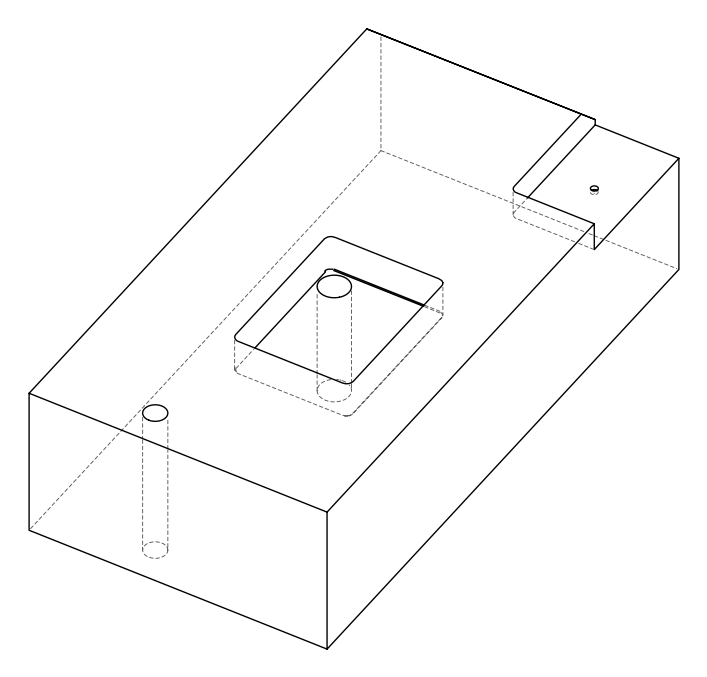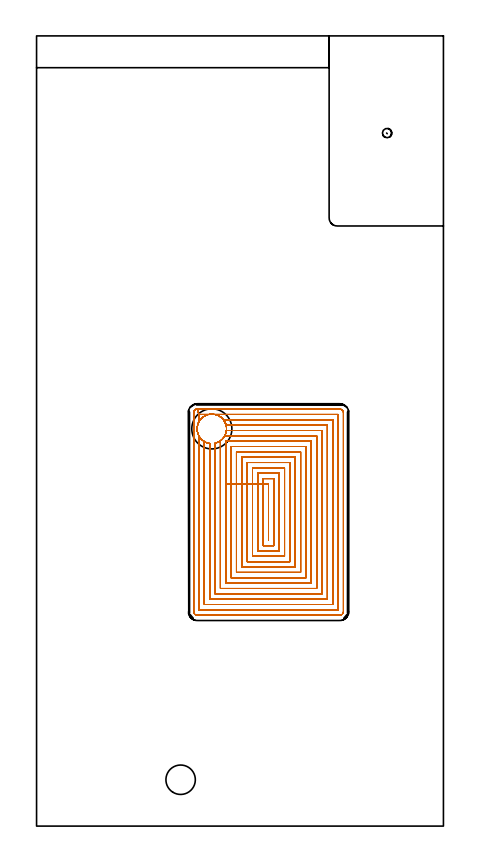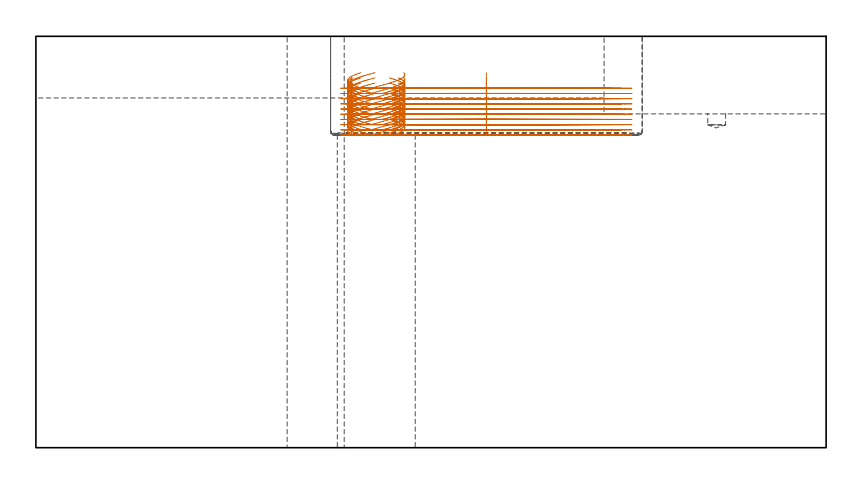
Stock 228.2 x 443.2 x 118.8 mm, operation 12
(PLAN: 12 operations, 9 tool changes, 185.3 min)
(1 SPOT_DRILL | STEP1HOLE | NXT0321_9005460120000 | 0.06 min | 3392 mm3)
(2 SPOT_DRILL_1 | STEP1HOLE_1 | NXT0321_9005460120000 | 0.03 min | 3 mm3)
(3 SPOT_DRILL_2 | STEP1POCKET | NXT0321_9005460120000 | 0.03 min | 2393 mm3)
(4 DRILL_THROUGH_HOLE_INTO_CENTER | STEP1HOLE | NXT0301_065 | 0.39 min | 6096 mm3)
(5 DRILL_TO_ENLARGE_THROUGH_HOLE | STEP1HOLE | UGT0301_054 | 0.41 min | 37684 mm3)
(6 DRILL_BLIND_HOLE_INTO_CENTER | STEP1HOLE_1 | NXT0301_038 | 0.05 min | 317 mm3)
(7 GUN_DRILL_THROUGH_HOLE | STEP1HOLE_1 | UGT0307_002 | 0.56 min | 3049 mm3)
(8 SPADE_DRILL_TO_ENLARGE_THROUGH_HOLE | STEP1HOLE_1 | UGT0306_007 | 0.51 min | 21981 mm3)
(9 DRILL_BLIND_HOLE_INTO_CENTER_1 | STEP1POCKET | NXT0301_023 | 0.03 min | 78 mm3)
(10 AREA_MILL | FG_CHAMFER_SURFACE | UGT0205_001 | 9.43 min | 27202 mm3)
(11 MILL_CORNER_NOTCH_RECTANGULAR | CORNER_NOTCH_RECTANGULAR | NXT0201_009 | Follow Part, ap 2, ae 75% | 33.96 min | 149371 mm3)
(12 MILL_RECTANGULAR_POCKET | POCKET_RECTANGULAR_STRAIGHT | UGT0201_084 | Follow Part, ap 1.5, ae 75% | 139.81 min | 299857 mm3)
(TOOL NXT0321_9005460120000 | NC Spot Drill, 142deg, 12mm, Carbide, Uncoated | D12 PA142 FL30 Z2)
(TOOL NXT0301_065 | Carbide Drill 9.4mm [860.1-0940-075A1-MM 2214] | D9.4 PA140 FL98 Z2)
(TOOL UGT0301_054 | Twist Drill 22.5 mm | D22.5 PA118 FL155 Z2)
(TOOL NXT0301_038 | Carbide Drill 6.7mm [860.1-0670-034A1-MM 2214] | D6.7 PA140 FL53 Z2)
(TOOL UGT0307_002 | Gun Drill 6 mm | D6 PA130 FL24 Z1)
(TOOL UGT0306_007 | Spade Drill 16.5mm | D16.5 PA132 FL10 Z2)
(TOOL NXT0301_023 | Carbide Drill 5.2mm [860.1-0520-016A1-MM 2214] | D5.2 PA140 FL28 Z2)
(TOOL UGT0205_001 | Chamfer Mill 20 x 3 x 45 deg. | D20 FL50 Z2)
(TOOL NXT0201_009 | ENDMILL 8mm [2P460-0800-NA 1630] | D8 FL26 Z6)
(TOOL UGT0201_084 | End mill 6 mm | D6 R1 FL30 Z4)
(OP 12 MILL_RECTANGULAR_POCKET, part 2 of 2)
G0 X93.843 Y229.73 Z108.3
G1 X93.315 Y229.381 Z108.13 F250.
X92.492 Y228.666 Z107.838
X91.77 Y227.849 Z107.546
X91.162 Y226.944 Z107.254
X90.678 Y225.967 Z106.962
X90.327 Y224.935 Z106.67
X90.115 Y223.865 Z106.377
X90.046 Y222.777 Z106.085
X90.12 Y221.689 Z105.793
X90.337 Y220.621 Z105.501
X90.693 Y219.59 Z105.209
X91.181 Y218.615 Z104.917
X91.794 Y217.713 Z104.625
X92.059 Y217.405 Z104.516
X92.651 Y216.788 Z104.286
X92.949 Y216.509 Z104.177
X93.749 Y215.909 Z103.909
X94.1 Y215.702 Z103.8
Y124.3 F500.
X166.1
Y227.9
X104.771
G0 X97.933 Y231.033 Z108.3
G1 X97.485 Y231.017 Z108.18 F250.
X96.456 Y230.849 Z107.901
X95.674 Y230.629 Z107.683
X94.951 Y230.348 Z107.475
X94.588 Y230.165 Z107.366
X94.225 Y229.982 Z107.257
X93.278 Y229.354 Z106.953
X92.427 Y228.602 Z106.648
X91.687 Y227.74 Z106.344
X91.072 Y226.785 Z106.039
X90.593 Y225.755 Z105.735
X90.261 Y224.669 Z105.431
X90.08 Y223.547 Z105.126
X90.055 Y222.411 Z104.822
X90.186 Y221.283 Z104.518
X90.47 Y220.183 Z104.213
X90.902 Y219.133 Z103.909
X91.1 Y218.778 Z103.8
Y121.3 F500.
X169.1
Y230.9
X99.849
G0 X106.23 Y220.555 Z108.3
G1 X106.437 Y221.423 Z108.061 F250.
X106.549 Y222.531 Z107.762
X106.51 Y223.643 Z107.464
X106.323 Y224.74 Z107.166
X105.99 Y225.803 Z106.868
X105.518 Y226.811 Z106.569
X105.304 Y227.156 Z106.46
X105.155 Y227.397 Z106.385
X104.917 Y227.726 Z106.276
X104.34 Y228.414 Z106.035
X103.667 Y229.062 Z105.785
X103.358 Y229.327 Z105.676
X102.447 Y229.94 Z105.381
X101.461 Y230.428 Z105.087
X100.42 Y230.78 Z104.792
X99.341 Y230.991 Z104.498
X98.244 Y231.057 Z104.203
X97.148 Y230.976 Z103.909
X96.749 Y230.9 Z103.8
X91.1 F500.
Y226.816
G0 X130.1 Y175.106 Z108.3
G1 Y191.9 Z103.8 F250.
Y160.3 F500.
Y191.9
X127.1
Y157.3
X133.1
Y194.9
X127.1
Y191.9
X124.1
Y154.3
X136.1
Y197.9
X124.1
Y191.9
X121.1
Y151.3
X139.1
Y200.9
X121.1
Y191.9
X118.1
Y148.3
X142.1
Y203.9
X118.1
Y191.9
X115.1
Y145.3
X145.1
Y206.9
X115.1
Y191.9
X112.1
Y142.3
X148.1
Y209.9
X112.1
Y191.9
X109.1
Y139.3
X151.1
Y212.9
X109.1
Y191.9
X106.1
Y136.3
X154.1
Y215.9
X106.1
Y191.9
G0 X91.1 Y230.9 Z106.8
G1 Z103.8 F250.
X90.1 Y233.9 F500.
G3 X88.1 Y231.9 R2.
G1 Y120.3
G3 X90.1 Y118.3 R2.
G1 X170.1
G3 X172.1 Y120.3 R2.
G1 Y231.9
G3 X170.1 Y233.9 R2.
G1 X90.1
G3 X89.141 Y233.655 R2.
G0 X102.134 Y230.095 Z106.8
G1 X102.475 Y229.923 Z106.698 F250.
X103.363 Y229.323 Z106.411
X103.671 Y229.058 Z106.302
X104.339 Y228.415 Z106.053
X104.917 Y227.726 Z105.812
X105.108 Y227.468 Z105.726
X105.279 Y227.196 Z105.64
X105.495 Y226.851 Z105.531
X105.975 Y225.841 Z105.231
X106.315 Y224.774 Z104.932
X106.507 Y223.672 Z104.632
X106.549 Y222.554 Z104.332
X106.44 Y221.44 Z104.032
X106.182 Y220.352 Z103.732
X105.78 Y219.308 Z103.432
X105.24 Y218.327 Z103.133
X105.004 Y217.996 Z103.024
X104.475 Y217.331 Z102.796
X104.371 Y217.215 Z102.754
X103.844 Y216.691 Z102.555
X103.732 Y216.592 Z102.515
X103.1 Y216.098 Z102.3
Y133.3 F500.
X157.1
Y218.9
X105.565
G0 X104.677 Y228.012 Z106.8
G1 X104.917 Y227.726 Z106.7 F250.
X105.108 Y227.468 Z106.614
X105.279 Y227.196 Z106.528
X105.495 Y226.851 Z106.419
X105.975 Y225.841 Z106.119
X106.315 Y224.774 Z105.819
X106.507 Y223.672 Z105.519
X106.549 Y222.554 Z105.219
X106.44 Y221.44 Z104.92
X106.182 Y220.352 Z104.62
X105.78 Y219.308 Z104.32
X105.24 Y218.327 Z104.02
X105.004 Y217.996 Z103.911
X104.475 Y217.331 Z103.683
X104.371 Y217.215 Z103.642
X103.844 Y216.691 Z103.442
X103.732 Y216.592 Z103.402
X103.046 Y216.056 Z103.169
X102.365 Y215.623 Z102.953
X101.963 Y215.409 Z102.831
X101.597 Y215.229 Z102.722
X101.054 Y215.016 Z102.565
X100.498 Y214.842 Z102.409
X100.1 Y214.753 Z102.3
Y130.3 F500.
X160.1
Y221.9
X106.494
G0 X91.552 Y227.525 Z106.8
G1 X91.162 Y226.944 Z106.612 F250.
X90.678 Y225.967 Z106.32
X90.327 Y224.935 Z106.028
X90.115 Y223.865 Z105.736
X90.046 Y222.777 Z105.444
X90.12 Y221.689 Z105.152
X90.337 Y220.621 Z104.86
X90.693 Y219.59 Z104.567
X91.181 Y218.615 Z104.275
X91.794 Y217.713 Z103.983
X92.059 Y217.405 Z103.874
X92.651 Y216.788 Z103.645
X92.949 Y216.509 Z103.536
X93.736 Y215.918 Z103.272
X94.588 Y215.424 Z103.008
X95.493 Y215.034 Z102.744
X95.882 Y214.915 Z102.635
X96.272 Y214.796 Z102.526
X96.697 Y214.701 Z102.409
X97.1 Y214.642 Z102.3
Y127.3 F500.
X163.1
Y224.9
X106.272
G0 X93.843 Y229.73 Z106.8
G1 X93.315 Y229.381 Z106.63 F250.
X92.492 Y228.666 Z106.338
X91.77 Y227.849 Z106.046
X91.162 Y226.944 Z105.754
X90.678 Y225.967 Z105.462
X90.327 Y224.935 Z105.17
X90.115 Y223.865 Z104.877
X90.046 Y222.777 Z104.585
X90.12 Y221.689 Z104.293
X90.337 Y220.621 Z104.001
X90.693 Y219.59 Z103.709
X91.181 Y218.615 Z103.417
X91.794 Y217.713 Z103.125
X92.059 Y217.405 Z103.016
X92.651 Y216.788 Z102.786
X92.949 Y216.509 Z102.677
X93.749 Y215.909 Z102.409
X94.1 Y215.702 Z102.3
Y124.3 F500.
X166.1
Y227.9
X104.771
G0 X97.934 Y231.032 Z106.8
G1 X97.318 Y230.998 Z106.635 F250.
X96.264 Y230.802 Z106.348
X95.876 Y230.683 Z106.239
X95.487 Y230.564 Z106.13
X94.951 Y230.348 Z105.975
X94.588 Y230.165 Z105.866
X94.225 Y229.982 Z105.757
X93.278 Y229.354 Z105.453
X92.427 Y228.602 Z105.148
X91.687 Y227.74 Z104.844
X91.072 Y226.785 Z104.539
X90.593 Y225.755 Z104.235
X90.261 Y224.669 Z103.931
X90.08 Y223.547 Z103.626
X90.055 Y222.411 Z103.322
X90.186 Y221.283 Z103.018
X90.47 Y220.183 Z102.713
X90.902 Y219.133 Z102.409
X91.1 Y218.778 Z102.3
Y121.3 F500.
X169.1
Y230.9
X99.849
G0 X106.23 Y220.554 Z106.8
G1 X106.44 Y221.44 Z106.556 F250.
X106.549 Y222.554 Z106.256
X106.507 Y223.672 Z105.956
X106.315 Y224.774 Z105.656
X105.975 Y225.841 Z105.357
X105.495 Y226.851 Z105.057
X105.279 Y227.196 Z104.948
X105.108 Y227.468 Z104.862
X104.917 Y227.726 Z104.776
X104.339 Y228.415 Z104.535
X103.671 Y229.058 Z104.286
X103.363 Y229.323 Z104.177
X102.451 Y229.938 Z103.883
X101.465 Y230.426 Z103.588
X100.423 Y230.779 Z103.293
X99.343 Y230.991 Z102.998
X98.245 Y231.057 Z102.704
X97.148 Y230.976 Z102.409
X96.749 Y230.9 Z102.3
X91.1 F500.
Y226.816
G0 X130.1 Y175.106 Z106.8
G1 Y191.9 Z102.3 F250.
Y160.3 F500.
Y191.9
X127.1
Y157.3
X133.1
Y194.9
X127.1
Y191.9
X124.1
Y154.3
X136.1
Y197.9
X124.1
Y191.9
X121.1
Y151.3
X139.1
Y200.9
X121.1
Y191.9
X118.1
Y148.3
X142.1
Y203.9
X118.1
Y191.9
X115.1
Y145.3
X145.1
Y206.9
X115.1
Y191.9
X112.1
Y142.3
X148.1
Y209.9
X112.1
Y191.9
X109.1
Y139.3
X151.1
Y212.9
X109.1
Y191.9
X106.1
Y136.3
X154.1
Y215.9
X106.1
Y191.9
G0 X91.1 Y230.9 Z105.3
G1 Z102.3 F250.
X90.1 Y233.9 F500.
G3 X88.1 Y231.9 R2.
G1 Y120.3
G3 X90.1 Y118.3 R2.
G1 X170.1
G3 X172.1 Y120.3 R2.
G1 Y231.9
G3 X170.1 Y233.9 R2.
G1 X90.1
G3 X89.141 Y233.655 R2.
G0 X102.135 Y230.094 Z105.3
G1 X102.474 Y229.924 Z105.198 F250.
X103.363 Y229.323 Z104.911
X103.671 Y229.058 Z104.802
X104.337 Y228.416 Z104.554
X104.917 Y227.726 Z104.312
X105.148 Y227.415 Z104.209
X105.348 Y227.084 Z104.105
X105.558 Y226.736 Z103.996
X106.016 Y225.734 Z103.701
X106.337 Y224.679 Z103.405
X106.515 Y223.591 Z103.11
X106.547 Y222.49 Z102.815
X106.432 Y221.393 Z102.519
X106.173 Y220.322 Z102.224
X105.774 Y219.295 Z101.929
X105.242 Y218.329 Z101.633
X105.005 Y217.998 Z101.524
X104.475 Y217.331 Z101.296
X104.371 Y217.215 Z101.254
X103.844 Y216.691 Z101.055
X103.732 Y216.592 Z101.015
X103.1 Y216.097 Z100.8
Y133.3 F500.
X157.1
Y218.9
X105.565
G0 X104.677 Y228.012 Z105.3
G1 X104.917 Y227.726 Z105.2 F250.
X105.148 Y227.415 Z105.096
X105.348 Y227.084 Z104.993
X105.558 Y226.736 Z104.884
X106.016 Y225.734 Z104.588
X106.337 Y224.679 Z104.293
X106.515 Y223.591 Z103.998
X106.547 Y222.49 Z103.702
X106.432 Y221.393 Z103.407
X106.173 Y220.322 Z103.111
X105.774 Y219.295 Z102.816
X105.242 Y218.329 Z102.521
X105.005 Y217.998 Z102.412
X104.475 Y217.331 Z102.183
X104.371 Y217.215 Z102.142
X103.844 Y216.691 Z101.942
X103.732 Y216.592 Z101.902
X103.048 Y216.057 Z101.67
X102.365 Y215.623 Z101.453
X101.963 Y215.409 Z101.331
X101.597 Y215.229 Z101.222
X101.054 Y215.016 Z101.065
X100.498 Y214.842 Z100.909
X100.1 Y214.753 Z100.8
Y130.3 F500.
X160.1
Y221.9
X106.494
G0 X91.552 Y227.525 Z105.3
G1 X91.162 Y226.944 Z105.113 F250.
X90.678 Y225.967 Z104.82
X90.327 Y224.935 Z104.528
X90.115 Y223.865 Z104.236
X90.046 Y222.777 Z103.944
X90.12 Y221.689 Z103.652
X90.337 Y220.621 Z103.36
X90.693 Y219.59 Z103.067
X91.181 Y218.615 Z102.775
X91.794 Y217.713 Z102.483
X92.059 Y217.405 Z102.374
X92.651 Y216.788 Z102.145
X92.949 Y216.509 Z102.036
X93.736 Y215.918 Z101.772
X94.588 Y215.424 Z101.508
X95.493 Y215.034 Z101.244
X95.882 Y214.915 Z101.135
X96.272 Y214.796 Z101.026
X96.697 Y214.701 Z100.909
X97.1 Y214.642 Z100.8
Y127.3 F500.
X163.1
Y224.9
X106.272
G0 X93.843 Y229.73 Z105.3
G1 X93.315 Y229.381 Z105.13 F250.
X92.492 Y228.666 Z104.838
X91.77 Y227.849 Z104.546
X91.162 Y226.944 Z104.254
X90.678 Y225.967 Z103.962
X90.327 Y224.935 Z103.67
X90.115 Y223.865 Z103.377
X90.046 Y222.777 Z103.085
X90.12 Y221.689 Z102.793
X90.337 Y220.621 Z102.501
X90.693 Y219.59 Z102.209
X91.181 Y218.615 Z101.917
X91.794 Y217.713 Z101.625
X92.059 Y217.405 Z101.516
X92.651 Y216.788 Z101.286
X92.949 Y216.509 Z101.177
X93.749 Y215.909 Z100.909
X94.1 Y215.702 Z100.8
Y124.3 F500.
X166.1
Y227.9
X104.771
G0 X97.934 Y231.032 Z105.3
G1 X97.307 Y230.997 Z105.132 F250.
X96.252 Y230.799 Z104.844
X95.864 Y230.679 Z104.735
X95.476 Y230.56 Z104.626
X94.951 Y230.348 Z104.475
X94.588 Y230.165 Z104.366
X94.225 Y229.982 Z104.257
X93.278 Y229.354 Z103.953
X92.427 Y228.602 Z103.648
X91.687 Y227.74 Z103.344
X91.072 Y226.785 Z103.039
X90.593 Y225.755 Z102.735
X90.261 Y224.669 Z102.431
X90.08 Y223.547 Z102.126
X90.055 Y222.411 Z101.822
X90.186 Y221.283 Z101.518
X90.47 Y220.183 Z101.213
X90.902 Y219.133 Z100.909
X91.1 Y218.778 Z100.8
Y121.3 F500.
X169.1
Y230.9
X99.849
G0 X106.23 Y220.555 Z105.3
G1 X106.432 Y221.393 Z105.069 F250.
X106.547 Y222.49 Z104.773
X106.515 Y223.591 Z104.478
X106.337 Y224.679 Z104.183
X106.016 Y225.734 Z103.887
X105.558 Y226.736 Z103.592
X105.348 Y227.084 Z103.483
X105.148 Y227.415 Z103.379
X104.917 Y227.726 Z103.276
X104.337 Y228.416 Z103.034
X103.671 Y229.058 Z102.786
X103.363 Y229.323 Z102.677
X102.451 Y229.938 Z102.383
X101.465 Y230.426 Z102.088
X100.423 Y230.779 Z101.793
X99.343 Y230.991 Z101.498
X98.245 Y231.057 Z101.204
X97.148 Y230.976 Z100.909
X96.749 Y230.9 Z100.8
X91.1 F500.
Y226.816
G0 X130.1 Y175.106 Z105.3
G1 Y191.9 Z100.8 F250.
Y160.3 F500.
Y191.9
X127.1
Y157.3
X133.1
Y194.9
X127.1
Y191.9
X124.1
Y154.3
X136.1
Y197.9
X124.1
Y191.9
X121.1
Y151.3
X139.1
Y200.9
X121.1
Y191.9
X118.1
Y148.3
X142.1
Y203.9
X118.1
Y191.9
X115.1
Y145.3
X145.1
Y206.9
X115.1
Y191.9
X112.1
Y142.3
X148.1
Y209.9
X112.1
Y191.9
X109.1
Y139.3
X151.1
Y212.9
X109.1
Y191.9
X106.1
Y136.3
X154.1
Y215.9
X106.1
Y191.9
G0 X91.1 Y230.9 Z103.8
G1 Z100.8 F250.
X90.1 Y233.9 F500.
G3 X88.1 Y231.9 R2.
G1 Y120.3
G3 X90.1 Y118.3 R2.
G1 X170.1
G3 X172.1 Y120.3 R2.
G1 Y231.9
G3 X170.1 Y233.9 R2.
G1 X90.1
G3 X89.141 Y233.655 R2.
G0 X102.135 Y230.094 Z103.8
G1 X102.473 Y229.925 Z103.699 F250.
X103.361 Y229.325 Z103.411
X103.669 Y229.06 Z103.303
X104.336 Y228.418 Z103.054
X104.917 Y227.726 Z102.813
X105.136 Y227.43 Z102.714
X105.329 Y227.116 Z102.615
X105.541 Y226.769 Z102.506
X106.005 Y225.764 Z102.209
X106.331 Y224.707 Z101.913
X106.513 Y223.615 Z101.617
X106.548 Y222.509 Z101.32
X106.435 Y221.409 Z101.024
X106.177 Y220.333 Z100.727
X105.777 Y219.301 Z100.431
X105.243 Y218.332 Z100.134
X105.007 Y218. Z100.025
X104.476 Y217.332 Z99.796
X104.368 Y217.212 Z99.753
X103.845 Y216.692 Z99.556
X103.728 Y216.589 Z99.514
X103.1 Y216.097 Z99.3
Y133.3 F500.
X157.1
Y218.9
X105.565
G0 X104.676 Y228.012 Z103.8
G1 X104.917 Y227.726 Z103.7 F250.
X105.136 Y227.43 Z103.601
X105.329 Y227.116 Z103.502
X105.541 Y226.769 Z103.393
X106.005 Y225.764 Z103.097
X106.331 Y224.707 Z102.8
X106.513 Y223.615 Z102.504
X106.548 Y222.509 Z102.207
X106.435 Y221.409 Z101.911
X106.177 Y220.333 Z101.614
X105.777 Y219.301 Z101.318
X105.243 Y218.332 Z101.021
X105.007 Y218. Z100.912
X104.476 Y217.332 Z100.684
X104.368 Y217.212 Z100.641
X103.845 Y216.692 Z100.443
X103.728 Y216.589 Z100.401
X103.05 Y216.058 Z100.17
X102.362 Y215.622 Z99.952
X101.964 Y215.409 Z99.831
X101.796 Y215.326 Z99.781
X101.623 Y215.251 Z99.73
X101.25 Y215.087 Z99.621
X100.498 Y214.842 Z99.409
X100.1 Y214.753 Z99.3
Y130.3 F500.
X160.1
Y221.9
X106.494
G0 X91.546 Y227.529 Z103.8
G1 X91.053 Y226.752 Z103.553 F250.
X90.599 Y225.77 Z103.264
X90.277 Y224.737 Z102.974
X90.092 Y223.671 Z102.684
X90.048 Y222.59 Z102.394
X90.146 Y221.513 Z102.104
X90.384 Y220.457 Z101.814
X90.757 Y219.442 Z101.524
X91.26 Y218.484 Z101.234
X91.795 Y217.712 Z100.983
X92.06 Y217.404 Z100.874
X92.649 Y216.79 Z100.646
X92.946 Y216.512 Z100.537
X93.735 Y215.919 Z100.272
X94.588 Y215.424 Z100.008
X95.493 Y215.034 Z99.744
X96.451 Y214.753 Z99.477
X96.697 Y214.701 Z99.409
X97.1 Y214.642 Z99.3
Y127.3 F500.
X163.1
Y224.9
X106.272
G0 X93.834 Y229.743 Z103.8
G1 X93.121 Y229.23 Z103.565 F250.
X92.325 Y228.497 Z103.275
X91.632 Y227.666 Z102.985
X91.053 Y226.752 Z102.695
X90.599 Y225.77 Z102.405
X90.277 Y224.737 Z102.115
X90.092 Y223.671 Z101.825
X90.048 Y222.59 Z101.535
X90.146 Y221.513 Z101.245
X90.384 Y220.457 Z100.955
X90.757 Y219.442 Z100.666
X91.26 Y218.484 Z100.376
X91.795 Y217.712 Z100.124
X92.06 Y217.404 Z100.015
X92.649 Y216.79 Z99.787
X92.946 Y216.512 Z99.678
X93.749 Y215.91 Z99.409
X94.1 Y215.702 Z99.3
Y124.3 F500.
X166.1
Y227.9
X104.771
G0 X97.933 Y231.032 Z103.8
G1 X97.314 Y230.998 Z103.634 F250.
X96.26 Y230.801 Z103.347
X95.872 Y230.682 Z103.238
X95.484 Y230.562 Z103.129
X94.954 Y230.349 Z102.976
X94.591 Y230.167 Z102.867
X94.228 Y229.984 Z102.758
X93.778 Y229.708 Z102.617
X93.449 Y229.469 Z102.508
X93.121 Y229.23 Z102.399
X92.302 Y228.472 Z102.1
X91.592 Y227.611 Z101.801
X91.005 Y226.662 Z101.502
X90.551 Y225.642 Z101.203
X90.238 Y224.571 Z100.904
X90.073 Y223.467 Z100.605
X90.058 Y222.351 Z100.306
X90.193 Y221.244 Z100.007
X90.476 Y220.164 Z99.708
X90.902 Y219.133 Z99.409
X91.1 Y218.778 Z99.3
Y121.3 F500.
X169.1
Y230.9
X99.849
G0 X106.23 Y220.555 Z103.8
G1 X106.435 Y221.409 Z103.565 F250.
X106.548 Y222.509 Z103.268
X106.513 Y223.615 Z102.972
X106.331 Y224.707 Z102.675
X106.005 Y225.764 Z102.379
X105.541 Y226.769 Z102.082
X105.329 Y227.116 Z101.973
X105.136 Y227.43 Z101.874
X104.917 Y227.726 Z101.776
X104.336 Y228.418 Z101.534
X103.669 Y229.06 Z101.286
X103.361 Y229.325 Z101.177
X102.449 Y229.939 Z100.882
X101.463 Y230.427 Z100.587
X100.422 Y230.779 Z100.293
X99.342 Y230.991 Z99.998
X98.245 Y231.057 Z99.704
X97.148 Y230.976 Z99.409
X96.749 Y230.9 Z99.3
X91.1 F500.
Y226.816
G0 X130.1 Y175.106 Z103.8
G1 Y191.9 Z99.3 F250.
Y160.3 F500.
Y191.9
X127.1
Y157.3
X133.1
Y194.9
X127.1
Y191.9
X124.1
Y154.3
X136.1
Y197.9
X124.1
Y191.9
X121.1
Y151.3
X139.1
Y200.9
X121.1
Y191.9
X118.1
Y148.3
X142.1
Y203.9
X118.1
Y191.9
X115.1
Y145.3
X145.1
Y206.9
X115.1
Y191.9
X112.1
Y142.3
X148.1
Y209.9
X112.1
Y191.9
X109.1
Y139.3
X151.1
Y212.9
X109.1
Y191.9
X106.1
Y136.3
X154.1
Y215.9
X106.1
Y191.9
G0 X91.1 Y230.9 Z102.3
G1 Z99.3 F250.
X90.1 Y233.9 F500.
G3 X88.1 Y231.9 R2.
G1 Y120.3
G3 X90.1 Y118.3 R2.
G1 X170.1
G3 X172.1 Y120.3 R2.
G1 Y231.9
G3 X170.1 Y233.9 R2.
G1 X90.1
G3 X89.141 Y233.655 R2.
G0 X102.134 Y230.095 Z102.3
G1 X102.47 Y229.927 Z102.199 F250.
X103.358 Y229.327 Z101.912
X103.667 Y229.062 Z101.803
X104.341 Y228.412 Z101.552
X104.917 Y227.726 Z101.312
X105.063 Y227.529 Z101.247
X105.198 Y227.323 Z101.181
X105.42 Y226.982 Z101.072
X105.925 Y225.966 Z100.768
X106.285 Y224.89 Z100.463
X106.496 Y223.774 Z100.159
X106.551 Y222.641 Z99.855
X106.452 Y221.51 Z99.551
X106.198 Y220.404 Z99.247
X105.796 Y219.343 Z98.943
X105.253 Y218.347 Z98.639
X105.009 Y218.002 Z98.526
X104.476 Y217.332 Z98.296
X104.368 Y217.212 Z98.253
X103.845 Y216.692 Z98.056
X103.728 Y216.589 Z98.014
X103.1 Y216.097 Z97.8
Y133.3 F500.
X157.1
Y218.9
X105.565
G0 X104.676 Y228.013 Z102.3
G1 X104.917 Y227.726 Z102.2 F250.
X105.063 Y227.529 Z102.134
X105.198 Y227.323 Z102.068
X105.42 Y226.982 Z101.959
X105.925 Y225.966 Z101.655
X106.285 Y224.89 Z101.351
X106.496 Y223.774 Z101.047
X106.551 Y222.641 Z100.743
X106.452 Y221.51 Z100.438
X106.198 Y220.404 Z100.134
X105.796 Y219.343 Z99.83
X105.253 Y218.347 Z99.526
X105.009 Y218.002 Z99.413
X104.476 Y217.332 Z99.184
X104.368 Y217.212 Z99.141
X103.845 Y216.692 Z98.943
X103.728 Y216.589 Z98.901
X103.051 Y216.059 Z98.671
X102.362 Y215.622 Z98.452
X101.964 Y215.409 Z98.331
X101.796 Y215.326 Z98.281
X101.623 Y215.251 Z98.23
X101.25 Y215.087 Z98.121
X100.498 Y214.842 Z97.909
X100.1 Y214.753 Z97.8
Y130.3 F500.
X160.1
Y221.9
X106.494
G0 X91.546 Y227.529 Z102.3
G1 X91.053 Y226.752 Z102.053 F250.
X90.599 Y225.77 Z101.764
X90.277 Y224.737 Z101.474
X90.092 Y223.671 Z101.184
X90.048 Y222.59 Z100.894
X90.146 Y221.513 Z100.604
X90.384 Y220.457 Z100.314
X90.757 Y219.442 Z100.024
X91.26 Y218.484 Z99.734
X91.795 Y217.712 Z99.483
X92.06 Y217.404 Z99.374
X92.649 Y216.79 Z99.146
X92.946 Y216.512 Z99.037
X93.735 Y215.919 Z98.772
X94.588 Y215.424 Z98.508
X95.493 Y215.034 Z98.244
X96.451 Y214.753 Z97.977
X96.697 Y214.701 Z97.909
X97.1 Y214.642 Z97.8
Y127.3 F500.
X163.1
Y224.9
X106.272
G0 X93.834 Y229.743 Z102.3
G1 X93.121 Y229.23 Z102.065 F250.
X92.325 Y228.497 Z101.775
X91.632 Y227.666 Z101.485
X91.053 Y226.752 Z101.195
X90.599 Y225.77 Z100.905
X90.277 Y224.737 Z100.615
X90.092 Y223.671 Z100.325
X90.048 Y222.59 Z100.035
X90.146 Y221.513 Z99.745
X90.384 Y220.457 Z99.455
X90.757 Y219.442 Z99.166
X91.26 Y218.484 Z98.876
X91.795 Y217.712 Z98.624
X92.06 Y217.404 Z98.515
X92.649 Y216.79 Z98.287
X92.946 Y216.512 Z98.178
X93.749 Y215.91 Z97.909
X94.1 Y215.702 Z97.8
Y124.3 F500.
X166.1
Y227.9
X104.771
G0 X97.933 Y231.032 Z102.3
G1 X97.314 Y230.998 Z102.134 F250.
X96.261 Y230.802 Z101.847
X95.872 Y230.682 Z101.738
X95.484 Y230.563 Z101.629
X94.954 Y230.349 Z101.476
X94.591 Y230.167 Z101.367
X94.228 Y229.984 Z101.258
X93.778 Y229.708 Z101.117
X93.449 Y229.469 Z101.008
X93.121 Y229.23 Z100.899
X92.302 Y228.472 Z100.6
X91.592 Y227.611 Z100.301
X91.005 Y226.662 Z100.002
X90.551 Y225.642 Z99.703
X90.238 Y224.571 Z99.404
X90.073 Y223.467 Z99.105
X90.058 Y222.351 Z98.806
X90.193 Y221.244 Z98.507
X90.476 Y220.164 Z98.208
X90.902 Y219.133 Z97.909
X91.1 Y218.778 Z97.8
Y121.3 F500.
X169.1
Y230.9
X99.849
G0 X106.233 Y220.553 Z102.3
G1 X106.452 Y221.51 Z102.037 F250.
X106.551 Y222.641 Z101.733
X106.496 Y223.774 Z101.429
X106.285 Y224.89 Z101.125
X105.925 Y225.966 Z100.821
X105.42 Y226.982 Z100.517
X105.198 Y227.323 Z100.407
X105.063 Y227.529 Z100.342
X104.917 Y227.726 Z100.276
X104.341 Y228.412 Z100.036
X103.667 Y229.062 Z99.785
X103.358 Y229.327 Z99.676
X102.446 Y229.941 Z99.381
X101.461 Y230.428 Z99.087
X100.42 Y230.78 Z98.792
X99.341 Y230.991 Z98.498
X98.244 Y231.057 Z98.203
X97.148 Y230.976 Z97.909
X96.749 Y230.9 Z97.8
X91.1 F500.
Y226.816
G0 X130.1 Y175.106 Z102.3
G1 Y191.9 Z97.8 F250.
Y160.3 F500.
Y191.9
X127.1
Y157.3
X133.1
Y194.9
X127.1
Y191.9
X124.1
Y154.3
X136.1
Y197.9
X124.1
Y191.9
X121.1
Y151.3
X139.1
Y200.9
X121.1
Y191.9
X118.1
Y148.3
X142.1
Y203.9
X118.1
Y191.9
X115.1
Y145.3
X145.1
Y206.9
X115.1
Y191.9
X112.1
Y142.3
X148.1
Y209.9
X112.1
Y191.9
X109.1
Y139.3
X151.1
Y212.9
X109.1
Y191.9
X106.1
Y136.3
X154.1
Y215.9
X106.1
Y191.9
G0 X91.1 Y230.9 Z100.8
G1 Z97.8 F250.
X90.1 Y233.9 F500.
G3 X88.1 Y231.9 R2.
G1 Y120.3
G3 X90.1 Y118.3 R2.
G1 X170.1
G3 X172.1 Y120.3 R2.
G1 Y231.9
G3 X170.1 Y233.9 R2.
G1 X90.1
G3 X89.141 Y233.655 R2.
G0 X102.135 Y230.095 Z100.8
G1 X102.503 Y229.907 Z100.69 F250.
X103.358 Y229.327 Z100.413
X103.667 Y229.062 Z100.304
X104.345 Y228.408 Z100.051
X104.921 Y227.721 Z99.811
X105.163 Y227.394 Z99.702
X105.695 Y226.472 Z99.417
X106.104 Y225.49 Z99.132
X106.385 Y224.463 Z98.846
X106.531 Y223.408 Z98.561
X106.54 Y222.344 Z98.276
X106.413 Y221.287 Z97.991
X106.152 Y220.255 Z97.705
X105.76 Y219.265 Z97.42
X105.245 Y218.334 Z97.135
X105.009 Y218.002 Z97.026
X104.475 Y217.331 Z96.796
X104.371 Y217.215 Z96.754
X103.844 Y216.691 Z96.555
X103.731 Y216.591 Z96.515
X103.1 Y216.097 Z96.3
Y133.3 F500.
X157.1
Y218.9
X105.565
G0 X104.677 Y228.012 Z100.8
G1 X104.921 Y227.721 Z100.698 F250.
X105.163 Y227.394 Z100.589
X105.695 Y226.472 Z100.304
X106.104 Y225.49 Z100.019
X106.385 Y224.463 Z99.734
X106.531 Y223.408 Z99.448
X106.54 Y222.344 Z99.163
X106.413 Y221.287 Z98.878
X106.152 Y220.255 Z98.593
X105.76 Y219.265 Z98.307
X105.245 Y218.334 Z98.022
X105.009 Y218.002 Z97.913
X104.475 Y217.331 Z97.683
X104.371 Y217.215 Z97.642
X103.844 Y216.691 Z97.443
X103.731 Y216.591 Z97.402
X103.051 Y216.059 Z97.171
X102.365 Y215.623 Z96.953
X101.963 Y215.409 Z96.831
X101.597 Y215.229 Z96.722
X101.054 Y215.016 Z96.565
X100.498 Y214.842 Z96.409
X100.1 Y214.753 Z96.3
Y130.3 F500.
X160.1
Y221.9
X106.494
G0 X91.552 Y227.525 Z100.8
G1 X91.162 Y226.944 Z100.613 F250.
X90.678 Y225.967 Z100.32
X90.327 Y224.935 Z100.028
X90.115 Y223.865 Z99.736
X90.046 Y222.777 Z99.444
X90.12 Y221.689 Z99.152
X90.337 Y220.621 Z98.86
X90.693 Y219.59 Z98.567
X91.181 Y218.615 Z98.275
X91.794 Y217.713 Z97.983
X92.059 Y217.405 Z97.874
X92.651 Y216.788 Z97.645
X92.949 Y216.509 Z97.536
X93.736 Y215.918 Z97.272
X94.588 Y215.424 Z97.008
X95.493 Y215.034 Z96.744
X95.882 Y214.915 Z96.635
X96.272 Y214.796 Z96.526
X96.697 Y214.701 Z96.409
X97.1 Y214.642 Z96.3
Y127.3 F500.
X163.1
Y224.9
X106.272
G0 X93.843 Y229.73 Z100.8
G1 X93.315 Y229.381 Z100.63 F250.
X92.492 Y228.666 Z100.338
X91.77 Y227.849 Z100.046
X91.162 Y226.944 Z99.754
X90.678 Y225.967 Z99.462
X90.327 Y224.935 Z99.17
X90.115 Y223.865 Z98.877
X90.046 Y222.777 Z98.585
X90.12 Y221.689 Z98.293
X90.337 Y220.621 Z98.001
X90.693 Y219.59 Z97.709
X91.181 Y218.615 Z97.417
X91.794 Y217.713 Z97.125
X92.059 Y217.405 Z97.016
X92.651 Y216.788 Z96.786
X92.949 Y216.509 Z96.677
X93.749 Y215.909 Z96.409
X94.1 Y215.702 Z96.3
Y124.3 F500.
X166.1
Y227.9
X104.771
G0 X97.933 Y231.033 Z100.8
G1 X97.539 Y231.022 Z100.694 F250.
X96.517 Y230.863 Z100.417
X96.125 Y230.755 Z100.308
X95.733 Y230.648 Z100.199
X94.951 Y230.348 Z99.975
X94.588 Y230.165 Z99.866
X94.225 Y229.982 Z99.757
X93.278 Y229.354 Z99.453
X92.427 Y228.602 Z99.148
X91.687 Y227.74 Z98.844
X91.072 Y226.785 Z98.54
X90.593 Y225.755 Z98.235
X90.261 Y224.669 Z97.931
X90.08 Y223.547 Z97.626
X90.055 Y222.411 Z97.322
X90.186 Y221.283 Z97.018
X90.47 Y220.183 Z96.713
X90.902 Y219.133 Z96.409
X91.1 Y218.778 Z96.3
Y121.3 F500.
X169.1
Y230.9
X99.849
G0 X106.228 Y220.556 Z100.8
G1 X106.413 Y221.287 Z100.598 F250.
X106.54 Y222.344 Z100.313
X106.531 Y223.408 Z100.027
X106.385 Y224.463 Z99.742
X106.104 Y225.49 Z99.457
X105.695 Y226.472 Z99.172
X105.163 Y227.394 Z98.886
X104.917 Y227.726 Z98.776
X104.345 Y228.408 Z98.537
X103.667 Y229.062 Z98.285
X103.358 Y229.327 Z98.176
X102.446 Y229.941 Z97.881
X101.461 Y230.428 Z97.587
X100.42 Y230.78 Z97.292
X99.341 Y230.991 Z96.998
X98.244 Y231.057 Z96.703
X97.148 Y230.976 Z96.409
X96.749 Y230.9 Z96.3
X91.1 F500.
Y226.816
G0 X130.1 Y175.106 Z100.8
G1 Y191.9 Z96.3 F250.
Y160.3 F500.
Y191.9
X127.1
Y157.3
X133.1
Y194.9
X127.1
Y191.9
X124.1
Y154.3
X136.1
Y197.9
X124.1
Y191.9
X121.1
Y151.3
X139.1
Y200.9
X121.1
Y191.9
X118.1
Y148.3
X142.1
Y203.9
X118.1
Y191.9
X115.1
Y145.3
X145.1
Y206.9
X115.1
Y191.9
X112.1
Y142.3
X148.1
Y209.9
X112.1
Y191.9
X109.1
Y139.3
X151.1
Y212.9
X109.1
Y191.9
X106.1
Y136.3
X154.1
Y215.9
X106.1
Y191.9
G0 X91.1 Y230.9 Z99.3
G1 Z96.3 F250.
X90.1 Y233.9 F500.
G3 X88.1 Y231.9 R2.
G1 Y120.3
G3 X90.1 Y118.3 R2.
G1 X170.1
G3 X172.1 Y120.3 R2.
G1 Y231.9
G3 X170.1 Y233.9 R2.
G1 X90.1
G3 X89.141 Y233.655 R2.
G0 X102.135 Y230.094 Z99.3
G1 X102.475 Y229.924 Z99.198 F250.
X103.358 Y229.327 Z98.913
X103.667 Y229.062 Z98.804
X104.344 Y228.409 Z98.552
X104.917 Y227.726 Z98.313
X105.159 Y227.399 Z98.204
X105.194 Y227.347 Z98.187
X105.4 Y226.996 Z98.078
X105.607 Y226.645 Z97.969
X106.048 Y225.65 Z97.677
X106.354 Y224.605 Z97.385
X106.521 Y223.529 Z97.094
X106.545 Y222.441 Z96.802
X106.426 Y221.359 Z96.51
X106.167 Y220.301 Z96.218
X105.771 Y219.287 Z95.927
X105.245 Y218.334 Z95.635
X105.009 Y218.002 Z95.526
X104.475 Y217.331 Z95.296
X104.371 Y217.215 Z95.254
X103.844 Y216.691 Z95.055
X103.731 Y216.591 Z95.015
X103.1 Y216.097 Z94.8
Y133.3 F500.
X157.1
Y218.9
X105.565
G0 X104.677 Y228.012 Z99.3
G1 X104.917 Y227.726 Z99.2 F250.
X105.159 Y227.399 Z99.091
X105.194 Y227.347 Z99.074
X105.4 Y226.996 Z98.965
X105.607 Y226.645 Z98.856
X106.048 Y225.65 Z98.564
X106.354 Y224.605 Z98.273
X106.521 Y223.529 Z97.981
X106.545 Y222.441 Z97.689
X106.426 Y221.359 Z97.397
X106.167 Y220.301 Z97.106
X105.771 Y219.287 Z96.814
X105.245 Y218.334 Z96.522
X105.009 Y218.002 Z96.413
X104.475 Y217.331 Z96.183
X104.371 Y217.215 Z96.142
X103.844 Y216.691 Z95.943
X103.731 Y216.591 Z95.902
X103.051 Y216.059 Z95.671
X102.365 Y215.623 Z95.453
X101.963 Y215.409 Z95.331
X101.597 Y215.229 Z95.222
X101.054 Y215.016 Z95.065
X100.498 Y214.842 Z94.909
X100.1 Y214.753 Z94.8
Y130.3 F500.
X160.1
Y221.9
X106.494
G0 X91.552 Y227.525 Z99.3
G1 X91.162 Y226.944 Z99.113 F250.
X90.678 Y225.967 Z98.82
X90.327 Y224.935 Z98.528
X90.115 Y223.865 Z98.236
X90.046 Y222.777 Z97.944
X90.12 Y221.689 Z97.652
X90.337 Y220.621 Z97.36
X90.693 Y219.59 Z97.067
X91.181 Y218.615 Z96.775
X91.794 Y217.713 Z96.483
X92.059 Y217.405 Z96.374
X92.651 Y216.788 Z96.145
X92.949 Y216.509 Z96.036
X93.736 Y215.918 Z95.772
X94.588 Y215.424 Z95.508
X95.493 Y215.034 Z95.244
X95.882 Y214.915 Z95.135
X96.272 Y214.796 Z95.026
X96.697 Y214.701 Z94.909
X97.1 Y214.642 Z94.8
Y127.3 F500.
X163.1
Y224.9
X106.272
G0 X93.843 Y229.73 Z99.3
G1 X93.315 Y229.381 Z99.13 F250.
X92.492 Y228.666 Z98.838
X91.77 Y227.849 Z98.546
X91.162 Y226.944 Z98.254
X90.678 Y225.967 Z97.962
X90.327 Y224.935 Z97.67
X90.115 Y223.865 Z97.377
X90.046 Y222.777 Z97.085
X90.12 Y221.689 Z96.793
X90.337 Y220.621 Z96.501
X90.693 Y219.59 Z96.209
X91.181 Y218.615 Z95.917
X91.794 Y217.713 Z95.625
X92.059 Y217.405 Z95.516
X92.651 Y216.788 Z95.286
X92.949 Y216.509 Z95.177
X93.749 Y215.909 Z94.909
X94.1 Y215.702 Z94.8
Y124.3 F500.
X166.1
Y227.9
X104.771
G0 X97.934 Y231.032 Z99.3
G1 X97.346 Y231.002 Z99.142 F250.
X96.298 Y230.811 Z98.857
X95.52 Y230.575 Z98.639
X94.951 Y230.348 Z98.475
X94.588 Y230.165 Z98.366
X94.225 Y229.982 Z98.257
X93.278 Y229.354 Z97.953
X92.427 Y228.602 Z97.648
X91.687 Y227.74 Z97.344
X91.072 Y226.785 Z97.04
X90.593 Y225.755 Z96.735
X90.261 Y224.669 Z96.431
X90.08 Y223.547 Z96.126
X90.055 Y222.411 Z95.822
X90.186 Y221.283 Z95.518
X90.47 Y220.183 Z95.213
X90.902 Y219.133 Z94.909
X91.1 Y218.778 Z94.8
Y121.3 F500.
X169.1
Y230.9
X99.849
G0 X106.229 Y220.555 Z99.3
G1 X106.426 Y221.359 Z99.078 F250.
X106.545 Y222.441 Z98.787
X106.521 Y223.529 Z98.495
X106.354 Y224.605 Z98.203
X106.048 Y225.65 Z97.911
X105.607 Y226.645 Z97.62
X105.159 Y227.399 Z97.385
X104.917 Y227.726 Z97.276
X104.344 Y228.409 Z97.037
X103.667 Y229.062 Z96.785
X103.358 Y229.327 Z96.676
X102.446 Y229.94 Z96.381
X101.461 Y230.428 Z96.087
X100.42 Y230.78 Z95.792
X99.341 Y230.991 Z95.498
X98.244 Y231.057 Z95.203
X97.148 Y230.976 Z94.909
X96.749 Y230.9 Z94.8
X91.1 F500.
Y226.816
G0 X130.1 Y175.106 Z99.3
G1 Y191.9 Z94.8 F250.
Y160.3 F500.
Y191.9
X127.1
Y157.3
X133.1
Y194.9
X127.1
Y191.9
X124.1
Y154.3
X136.1
Y197.9
X124.1
Y191.9
X121.1
Y151.3
X139.1
Y200.9
X121.1
Y191.9
X118.1
Y148.3
X142.1
Y203.9
X118.1
Y191.9
X115.1
Y145.3
X145.1
Y206.9
X115.1
Y191.9
X112.1
Y142.3
X148.1
Y209.9
X112.1
Y191.9
X109.1
Y139.3
X151.1
Y212.9
X109.1
Y191.9
X106.1
Y136.3
X154.1
Y215.9
X106.1
Y191.9
G0 X91.1 Y230.9 Z97.8
G1 Z94.8 F250.
X90.1 Y233.9 F500.
G3 X88.1 Y231.9 R2.
G1 Y120.3
G3 X90.1 Y118.3 R2.
G1 X170.1
G3 X172.1 Y120.3 R2.
G1 Y231.9
G3 X170.1 Y233.9 R2.
G1 X90.1
G3 X89.141 Y233.655 R2.
G0 X102.135 Y230.094 Z97.8
G1 X102.475 Y229.924 Z97.698 F250.
X103.358 Y229.327 Z97.413
X103.667 Y229.062 Z97.304
X104.343 Y228.411 Z97.052
X104.917 Y227.726 Z96.813
X105.159 Y227.399 Z96.704
X105.194 Y227.347 Z96.687
X105.4 Y226.996 Z96.578
X105.607 Y226.646 Z96.469
X106.048 Y225.65 Z96.177
X106.354 Y224.605 Z95.885
X106.521 Y223.529 Z95.594
X106.545 Y222.441 Z95.302
X106.426 Y221.359 Z95.01
X106.167 Y220.301 Z94.718
X105.771 Y219.287 Z94.427
X105.245 Y218.334 Z94.135
X105.009 Y218.002 Z94.026
X104.475 Y217.331 Z93.796
X104.371 Y217.215 Z93.754
X103.844 Y216.691 Z93.555
X103.731 Y216.591 Z93.515
X103.1 Y216.097 Z93.3
Y133.3 F500.
X157.1
Y218.9
X105.565
G0 X104.677 Y228.012 Z97.8
G1 X104.917 Y227.726 Z97.7 F250.
X105.159 Y227.399 Z97.591
X105.194 Y227.347 Z97.574
X105.4 Y226.996 Z97.465
X105.607 Y226.646 Z97.356
X106.048 Y225.65 Z97.064
X106.354 Y224.605 Z96.773
X106.521 Y223.529 Z96.481
X106.545 Y222.441 Z96.189
X106.426 Y221.359 Z95.897
X106.167 Y220.301 Z95.606
X105.771 Y219.287 Z95.314
X105.245 Y218.334 Z95.022
X105.009 Y218.002 Z94.913
X104.475 Y217.331 Z94.683
X104.371 Y217.215 Z94.642
X103.844 Y216.691 Z94.443
X103.731 Y216.591 Z94.402
X103.051 Y216.059 Z94.171
X102.365 Y215.623 Z93.953
X101.963 Y215.409 Z93.831
X101.597 Y215.229 Z93.722
X101.054 Y215.016 Z93.565
X100.498 Y214.842 Z93.409
X100.1 Y214.753 Z93.3
Y130.3 F500.
X160.1
Y221.9
X106.494
G0 X91.552 Y227.525 Z97.8
G1 X91.162 Y226.944 Z97.613 F250.
X90.678 Y225.967 Z97.32
X90.327 Y224.935 Z97.028
X90.115 Y223.865 Z96.736
X90.046 Y222.777 Z96.444
X90.12 Y221.689 Z96.152
X90.337 Y220.621 Z95.86
X90.693 Y219.59 Z95.568
X91.181 Y218.615 Z95.275
X91.794 Y217.713 Z94.983
X92.059 Y217.405 Z94.874
X92.651 Y216.788 Z94.645
X92.949 Y216.509 Z94.536
X93.736 Y215.918 Z94.272
X94.588 Y215.424 Z94.008
X95.493 Y215.034 Z93.744
X95.882 Y214.915 Z93.635
X96.272 Y214.796 Z93.526
X96.697 Y214.701 Z93.409
X97.1 Y214.642 Z93.3
Y127.3 F500.
X163.1
Y224.9
X106.272
G0 X93.843 Y229.73 Z97.8
G1 X93.315 Y229.381 Z97.63 F250.
X92.492 Y228.666 Z97.338
X91.77 Y227.849 Z97.046
X91.162 Y226.944 Z96.754
X90.678 Y225.967 Z96.462
X90.327 Y224.935 Z96.17
X90.115 Y223.865 Z95.878
X90.046 Y222.777 Z95.585
X90.12 Y221.689 Z95.293
X90.337 Y220.621 Z95.001
X90.693 Y219.59 Z94.709
X91.181 Y218.615 Z94.417
X91.794 Y217.713 Z94.125
X92.059 Y217.405 Z94.016
X92.651 Y216.788 Z93.786
X92.949 Y216.509 Z93.677
X93.749 Y215.909 Z93.409
X94.1 Y215.702 Z93.3
Y124.3 F500.
X166.1
Y227.9
X104.771
G0 X97.934 Y231.032 Z97.8
G1 X97.344 Y231.001 Z97.642 F250.
X96.295 Y230.81 Z97.356
X95.517 Y230.574 Z97.138
X94.951 Y230.348 Z96.975
X94.588 Y230.165 Z96.866
X94.225 Y229.982 Z96.757
X93.278 Y229.354 Z96.453
X92.427 Y228.602 Z96.148
X91.687 Y227.74 Z95.844
X91.072 Y226.785 Z95.54
X90.593 Y225.755 Z95.235
X90.261 Y224.669 Z94.931
X90.08 Y223.547 Z94.626
X90.055 Y222.411 Z94.322
X90.186 Y221.283 Z94.018
X90.47 Y220.183 Z93.713
X90.902 Y219.133 Z93.409
X91.1 Y218.778 Z93.3
Y121.3 F500.
X169.1
Y230.9
X99.849
G0 X106.229 Y220.555 Z97.8
G1 X106.426 Y221.359 Z97.578 F250.
X106.545 Y222.441 Z97.287
X106.521 Y223.529 Z96.995
X106.354 Y224.605 Z96.703
X106.048 Y225.65 Z96.411
X105.607 Y226.646 Z96.12
X105.159 Y227.399 Z95.885
X104.917 Y227.726 Z95.776
X104.343 Y228.411 Z95.536
X103.667 Y229.062 Z95.285
X103.358 Y229.327 Z95.176
X102.446 Y229.94 Z94.881
X101.461 Y230.428 Z94.587
X100.42 Y230.78 Z94.292
X99.341 Y230.991 Z93.998
X98.244 Y231.057 Z93.703
X97.148 Y230.976 Z93.409
X96.749 Y230.9 Z93.3
X91.1 F500.
Y226.816
G0 X130.1 Y175.106 Z97.8
G1 Y191.9 Z93.3 F250.
Y160.3 F500.
Y191.9
X127.1
Y157.3
X133.1
Y194.9
X127.1
Y191.9
X124.1
Y154.3
X136.1
Y197.9
X124.1
Y191.9
X121.1
Y151.3
X139.1
Y200.9
X121.1
Y191.9
X118.1
Y148.3
X142.1
Y203.9
X118.1
Y191.9
X115.1
Y145.3
X145.1
Y206.9
X115.1
Y191.9
X112.1
Y142.3
X148.1
Y209.9
X112.1
Y191.9
X109.1
Y139.3
X151.1
Y212.9
X109.1
Y191.9
X106.1
Y136.3
X154.1
Y215.9
X106.1
Y191.9
G0 X91.1 Y230.9 Z96.3
G1 Z93.3 F250.
X90.1 Y233.9 F500.
G3 X88.1 Y231.9 R2.
G1 Y120.3
G3 X90.1 Y118.3 R2.
G1 X170.1
G3 X172.1 Y120.3 R2.
G1 Y231.9
G3 X170.1 Y233.9 R2.
G1 X90.1
G3 X89.141 Y233.655 R2.
G0 X102.134 Y230.095 Z96.3
G1 X102.441 Y229.943 Z96.208 F250.
X103.358 Y229.327 Z95.912
X103.667 Y229.062 Z95.803
X104.341 Y228.412 Z95.552
X104.917 Y227.726 Z95.312
X105.119 Y227.453 Z95.221
X105.298 Y227.165 Z95.13
X105.513 Y226.819 Z95.021
X105.986 Y225.812 Z94.723
X106.321 Y224.75 Z94.425
X106.509 Y223.652 Z94.126
X106.549 Y222.54 Z93.828
X106.439 Y221.432 Z93.53
X106.182 Y220.348 Z93.231
X105.781 Y219.309 Z92.933
X105.245 Y218.334 Z92.635
X105.009 Y218.002 Z92.526
X104.475 Y217.331 Z92.296
X104.371 Y217.215 Z92.254
X103.844 Y216.691 Z92.055
X103.732 Y216.592 Z92.015
X103.1 Y216.098 Z91.8
Y133.3 F500.
X157.1
Y218.9
X105.565
G0 X104.677 Y228.012 Z96.3
G1 X104.917 Y227.726 Z96.2 F250.
X105.119 Y227.453 Z96.109
X105.298 Y227.165 Z96.018
X105.513 Y226.819 Z95.909
X105.986 Y225.812 Z95.611
X106.321 Y224.75 Z95.312
X106.509 Y223.652 Z95.014
X106.549 Y222.54 Z94.716
X106.439 Y221.432 Z94.417
X106.182 Y220.348 Z94.119
X105.781 Y219.309 Z93.821
X105.245 Y218.334 Z93.522
X105.009 Y218.002 Z93.413
X104.475 Y217.331 Z93.183
X104.371 Y217.215 Z93.142
X103.844 Y216.691 Z92.942
X103.732 Y216.592 Z92.903
X103.044 Y216.054 Z92.668
X102.321 Y215.6 Z92.44
X102.046 Y215.453 Z92.356
X101.684 Y215.268 Z92.247
X101.473 Y215.177 Z92.185
X101.09 Y215.039 Z92.077
X100.707 Y214.902 Z91.967
X100.498 Y214.842 Z91.909
X100.1 Y214.753 Z91.8
Y130.3 F500.
X160.1
Y221.9
X106.494
G0 X91.552 Y227.525 Z96.3
G1 X91.162 Y226.944 Z96.113 F250.
X90.678 Y225.967 Z95.82
X90.327 Y224.935 Z95.528
X90.115 Y223.865 Z95.236
X90.046 Y222.777 Z94.944
X90.12 Y221.689 Z94.652
X90.337 Y220.621 Z94.36
X90.693 Y219.59 Z94.068
X91.181 Y218.615 Z93.775
X91.794 Y217.713 Z93.483
X92.059 Y217.405 Z93.374
X92.651 Y216.788 Z93.145
X92.949 Y216.509 Z93.036
X93.736 Y215.918 Z92.772
X94.588 Y215.424 Z92.508
X95.493 Y215.034 Z92.244
X95.882 Y214.915 Z92.135
X96.272 Y214.796 Z92.026
X96.697 Y214.701 Z91.909
X97.1 Y214.642 Z91.8
Y127.3 F500.
X163.1
Y224.9
X106.272
G0 X93.843 Y229.73 Z96.3
G1 X93.315 Y229.381 Z96.13 F250.
X92.492 Y228.666 Z95.838
X91.77 Y227.849 Z95.546
X91.162 Y226.944 Z95.254
X90.678 Y225.967 Z94.962
X90.327 Y224.935 Z94.67
X90.115 Y223.865 Z94.378
X90.046 Y222.777 Z94.085
X90.12 Y221.689 Z93.793
X90.337 Y220.621 Z93.501
X90.693 Y219.59 Z93.209
X91.181 Y218.615 Z92.917
X91.794 Y217.713 Z92.625
X92.059 Y217.405 Z92.516
X92.651 Y216.788 Z92.286
X92.949 Y216.509 Z92.177
X93.749 Y215.909 Z91.909
X94.1 Y215.702 Z91.8
Y124.3 F500.
X166.1
Y227.9
X104.771
G0 X97.934 Y231.035 Z96.3
G1 X97.114 Y230.971 Z96.08 F250.
X96.033 Y230.74 Z95.783
X95.648 Y230.61 Z95.675
X95.263 Y230.479 Z95.566
X94.951 Y230.348 Z95.475
X94.588 Y230.165 Z95.366
X94.225 Y229.982 Z95.257
X93.278 Y229.354 Z94.953
X92.427 Y228.602 Z94.648
X91.687 Y227.74 Z94.344
X91.072 Y226.785 Z94.04
X90.593 Y225.755 Z93.735
X90.261 Y224.669 Z93.431
X90.08 Y223.547 Z93.126
X90.055 Y222.411 Z92.822
X90.186 Y221.283 Z92.518
X90.47 Y220.183 Z92.213
X90.902 Y219.133 Z91.909
X91.1 Y218.778 Z91.8
Y121.3 F500.
X169.1
Y230.9
X99.849
G0 X106.231 Y220.555 Z96.3
G1 X106.439 Y221.432 Z96.058 F250.
X106.549 Y222.54 Z95.76
X106.509 Y223.652 Z95.462
X106.321 Y224.75 Z95.163
X105.986 Y225.812 Z94.865
X105.513 Y226.819 Z94.567
X105.298 Y227.165 Z94.458
X105.119 Y227.453 Z94.367
X104.917 Y227.726 Z94.276
X104.341 Y228.412 Z94.036
X103.667 Y229.062 Z93.785
X103.358 Y229.327 Z93.676
X102.446 Y229.94 Z93.381
X101.461 Y230.428 Z93.087
X100.42 Y230.78 Z92.792
X99.341 Y230.991 Z92.498
X98.244 Y231.057 Z92.203
X97.148 Y230.976 Z91.909
X96.749 Y230.9 Z91.8
X91.1 F500.
Y226.816
G0 X130.1 Y175.106 Z96.3
G1 Y191.9 Z91.8 F250.
Y160.3 F500.
Y191.9
X127.1
Y157.3
X133.1
Y194.9
X127.1
Y191.9
X124.1
Y154.3
X136.1
Y197.9
X124.1
Y191.9
X121.1
Y151.3
X139.1
Y200.9
X121.1
Y191.9
X118.1
Y148.3
X142.1
Y203.9
X118.1
Y191.9
X115.1
Y145.3
X145.1
Y206.9
X115.1
Y191.9
X112.1
Y142.3
X148.1
Y209.9
X112.1
Y191.9
X109.1
Y139.3
X151.1
Y212.9
X109.1
Y191.9
X106.1
Y136.3
X154.1
Y215.9
X106.1
Y191.9
G0 X91.1 Y230.9 Z94.8
G1 Z91.8 F250.
X90.1 Y233.9 F500.
G3 X88.1 Y231.9 R2.
G1 Y120.3
G3 X90.1 Y118.3 R2.
G1 X170.1
G3 X172.1 Y120.3 R2.
G1 Y231.9
G3 X170.1 Y233.9 R2.
G1 X90.1
G3 X89.141 Y233.655 R2.
G0 X102.134 Y230.095 Z94.8
G1 X102.485 Y229.918 Z94.695 F250.
X103.358 Y229.327 Z94.412
X103.667 Y229.062 Z94.303
X104.34 Y228.413 Z94.053
X104.917 Y227.726 Z93.812
X105.079 Y227.508 Z93.739
X105.226 Y227.28 Z93.667
X105.446 Y226.938 Z93.558
X105.942 Y225.922 Z93.255
X106.296 Y224.849 Z92.952
X106.5 Y223.737 Z92.649
X106.551 Y222.608 Z92.346
X106.447 Y221.482 Z92.043
X106.192 Y220.381 Z91.74
X105.788 Y219.325 Z91.438
X105.245 Y218.334 Z91.135
X105.009 Y218.002 Z91.026
X104.475 Y217.331 Z90.796
X104.371 Y217.215 Z90.754
X103.844 Y216.691 Z90.555
X103.732 Y216.592 Z90.515
X103.1 Y216.098 Z90.3
Y133.3 F500.
X157.1
Y218.9
X105.565
G0 X104.677 Y228.011 Z94.8
G1 X104.917 Y227.726 Z94.7 F250.
X105.079 Y227.508 Z94.627
X105.226 Y227.28 Z94.555
X105.446 Y226.938 Z94.446
X105.942 Y225.922 Z94.143
X106.296 Y224.849 Z93.84
X106.5 Y223.737 Z93.537
X106.551 Y222.608 Z93.234
X106.447 Y221.482 Z92.931
X106.192 Y220.381 Z92.628
X105.788 Y219.325 Z92.326
X105.245 Y218.334 Z92.023
X105.009 Y218.002 Z91.914
X104.475 Y217.331 Z91.684
X104.371 Y217.215 Z91.642
X103.844 Y216.691 Z91.443
X103.732 Y216.592 Z91.403
X103.044 Y216.054 Z91.169
X102.712 Y215.82 Z91.06
X102.007 Y215.422 Z90.843
X101.266 Y215.094 Z90.626
X100.496 Y214.84 Z90.409
X100.1 Y214.752 Z90.3
Y130.3 F500.
X160.1
Y221.9
X106.494
G0 X91.552 Y227.525 Z94.8
G1 X91.162 Y226.944 Z94.613 F250.
X90.678 Y225.967 Z94.321
X90.327 Y224.935 Z94.028
X90.115 Y223.865 Z93.736
X90.046 Y222.777 Z93.444
X90.12 Y221.689 Z93.152
X90.337 Y220.621 Z92.86
X90.693 Y219.59 Z92.568
X91.181 Y218.615 Z92.275
X91.794 Y217.713 Z91.983
X92.059 Y217.405 Z91.874
X92.651 Y216.788 Z91.645
X92.949 Y216.509 Z91.536
X93.736 Y215.918 Z91.272
X94.588 Y215.424 Z91.008
X95.493 Y215.034 Z90.744
X95.882 Y214.915 Z90.635
X96.27 Y214.796 Z90.526
X96.698 Y214.699 Z90.409
X97.1 Y214.64 Z90.3
Y127.3 F500.
X163.1
Y224.9
X106.272
G0 X93.843 Y229.73 Z94.8
G1 X93.315 Y229.381 Z94.63 F250.
X92.492 Y228.666 Z94.338
X91.77 Y227.849 Z94.046
X91.162 Y226.944 Z93.754
X90.678 Y225.967 Z93.462
X90.327 Y224.935 Z93.17
X90.115 Y223.865 Z92.878
X90.046 Y222.777 Z92.585
X90.12 Y221.689 Z92.293
X90.337 Y220.621 Z92.001
X90.693 Y219.59 Z91.709
X91.181 Y218.615 Z91.417
X91.794 Y217.713 Z91.125
X92.059 Y217.405 Z91.016
X92.651 Y216.788 Z90.786
X92.949 Y216.509 Z90.677
X93.749 Y215.909 Z90.409
X94.1 Y215.702 Z90.3
Y124.3 F500.
X166.1
Y227.9
X104.771
G0 X97.933 Y231.032 Z94.8
G1 X97.416 Y231.01 Z94.661 F250.
X96.377 Y230.83 Z94.379
X95.987 Y230.716 Z94.27
X95.597 Y230.603 Z94.161
X94.951 Y230.348 Z93.975
X94.588 Y230.165 Z93.866
X94.225 Y229.982 Z93.757
X93.278 Y229.354 Z93.453
X92.427 Y228.602 Z93.148
X91.687 Y227.74 Z92.844
X91.072 Y226.785 Z92.54
X90.593 Y225.755 Z92.235
X90.261 Y224.669 Z91.931
X90.08 Y223.547 Z91.626
X90.055 Y222.411 Z91.322
X90.186 Y221.283 Z91.018
X90.47 Y220.183 Z90.713
X90.902 Y219.133 Z90.409
X91.1 Y218.778 Z90.3
Y121.3 F500.
X169.1
Y230.9
X99.849
G0 X106.232 Y220.554 Z94.8
G1 X106.447 Y221.482 Z94.545 F250.
X106.551 Y222.608 Z94.242
X106.5 Y223.737 Z93.939
X106.296 Y224.849 Z93.636
X105.942 Y225.922 Z93.333
X105.446 Y226.938 Z93.03
X105.226 Y227.28 Z92.921
X105.079 Y227.508 Z92.849
X104.917 Y227.726 Z92.776
X104.34 Y228.413 Z92.535
X103.667 Y229.062 Z92.285
X103.358 Y229.327 Z92.176
X102.447 Y229.94 Z91.881
X101.461 Y230.428 Z91.587
X100.42 Y230.78 Z91.292
X99.341 Y230.991 Z90.998
X98.244 Y231.057 Z90.703
X97.148 Y230.976 Z90.409
X96.749 Y230.9 Z90.3
X91.1 F500.
Y226.816
G0 X130.1 Y175.106 Z94.8
G1 Y191.9 Z90.3 F250.
Y160.3 F500.
Y191.9
X127.1
Y157.3
X133.1
Y194.9
X127.1
Y191.9
X124.1
Y154.3
X136.1
Y197.9
X124.1
Y191.9
X121.1
Y151.3
X139.1
Y200.9
X121.1
Y191.9
X118.1
Y148.3
X142.1
Y203.9
X118.1
Y191.9
X115.1
Y145.3
X145.1
Y206.9
X115.1
Y191.9
X112.1
Y142.3
X148.1
Y209.9
X112.1
Y191.9
X109.1
Y139.3
X151.1
Y212.9
X109.1
Y191.9
X106.1
Y136.3
X154.1
Y215.9
X106.1
Y191.9
G0 X91.1 Y230.9 Z93.3
G1 Z90.3 F250.
X90.1 Y233.9 F500.
G3 X88.1 Y231.9 R2.
G1 Y120.3
G3 X90.1 Y118.3 R2.
G1 X170.1
G3 X172.1 Y120.3 R2.
G1 Y231.9
G3 X170.1 Y233.9 R2.
G1 X90.1
G3 X89.141 Y233.655 R2.
G0 Z128.8
M5
M2
